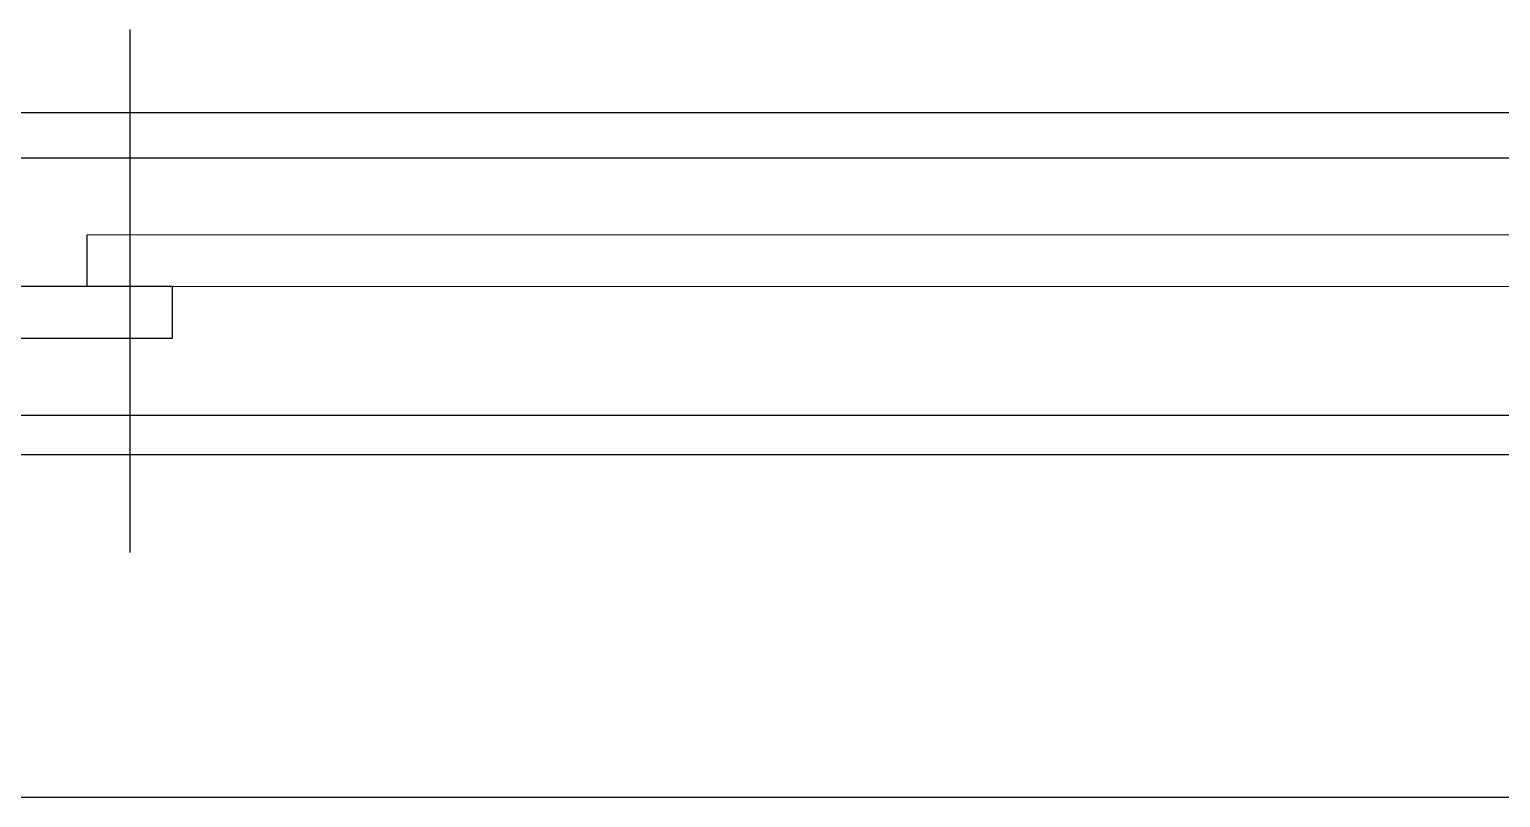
# Model space of a CAD drawing. Header units: millimetres. Extents: x 332171 to 384371, y 54317 to 89920.
# Drawn here: x 366811 to 367669, y 66936 to 67384 of the extents above; entities that cross this region are included whole.
import ezdxf

# ---------------------------------------------------------------- set-up
doc = ezdxf.new("R2010")
doc.units = ezdxf.units.MM
doc.header["$LTSCALE"] = 60
for name, color, linetype in [('04-WIN', 4, 'Continuous'), ('_LIBR', 4, 'Continuous'), ('CEIL-LIGHT', 7, 'Continuous')]:
    doc.layers.add(name, color=color, linetype=linetype)

# ---------------------------------------------------------------- blocks, each defined once
blk = doc.blocks.new('floorplan')
at = {"layer": '04-WIN'}
blk.add_lwpolyline([(372764.92, 99547.36), (376359.74, 99547.36), (376359.74, 99746.66), (372764.92, 99746.66)], close=True, dxfattribs=at)
blk = doc.blocks.new('CJSWJD')
at = {"layer": '_LIBR'}
for p, q in [((366869.77, 67383.72), (366869.77, 67078.72)), ((366072.27, 67308.72), (369567.27, 67308.91)), ((366072.27, 67158.72), (369567.27, 67158.91))]:
    blk.add_line(p, q, dxfattribs=at)
blk.add_lwpolyline([(366844.77, 67233.72), (368794.77, 67233.91), (368794.77, 67263.91), (366844.77, 67263.72)], close=True, dxfattribs=at)
blk.add_lwpolyline([(366072.27, 67203.72), (366894.77, 67203.72), (366894.77, 67233.72), (366072.27, 67233.72)], dxfattribs=at)
blk.add_blockref('floorplan', (-6742.56, -32411.62))

msp = doc.modelspace()

# ---------------------------------------------------------------- linework, layer by layer
at = {"layer": 'CEIL-LIGHT'}
msp.add_line((370200.36, 66935.74), (365286.36, 66935.74), dxfattribs=at)

# ---------------------------------------------------------------- block references
msp.add_blockref('CJSWJD', (0, 0))

doc.saveas('drawing.dxf')
